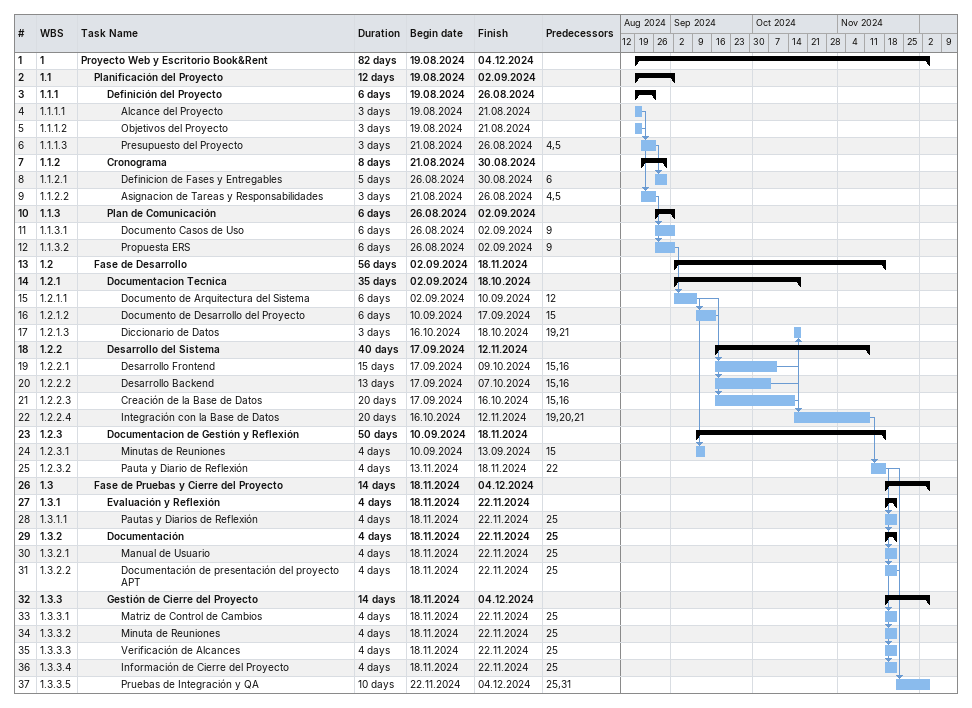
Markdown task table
| ID | WBS | Task | Duration | Start | Finish | Predecessors |
|---|---|---|---|---|---|---|
| 1 | 1 | **Proyecto Web y Escritorio Book&Rent** | 82d | 2024-08-19 | 2024-12-04 |  |
| 2 | 1.1 | **Planificación del Proyecto** | 12d | 2024-08-19 | 2024-09-02 |  |
| 3 | 1.1.1 | **Definición del Proyecto** | 6d | 2024-08-19 | 2024-08-26 |  |
| 4 | 1.1.1.1 | Alcance del Proyecto | 3d | 2024-08-19 | 2024-08-21 |  |
| 5 | 1.1.1.2 | Objetivos del Proyecto | 3d | 2024-08-19 | 2024-08-21 |  |
| 6 | 1.1.1.3 | Presupuesto del Proyecto | 3d | 2024-08-21 | 2024-08-26 | 4, 5 |
| 7 | 1.1.2 | **Cronograma** | 8d | 2024-08-21 | 2024-08-30 |  |
| 8 | 1.1.2.1 | Definicion de Fases y Entregables | 5d | 2024-08-26 | 2024-08-30 | 6 |
| 9 | 1.1.2.2 | Asignacion de Tareas y Responsabilidades | 3d | 2024-08-21 | 2024-08-26 | 4, 5 |
| 10 | 1.1.3 | **Plan de Comunicación** | 6d | 2024-08-26 | 2024-09-02 |  |
| 11 | 1.1.3.1 | Documento Casos de Uso | 6d | 2024-08-26 | 2024-09-02 | 9 |
| 12 | 1.1.3.2 | Propuesta ERS | 6d | 2024-08-26 | 2024-09-02 | 9 |
| 13 | 1.2 | **Fase de Desarrollo** | 56d | 2024-09-02 | 2024-11-18 |  |
| 14 | 1.2.1 | **Documentacion Tecnica** | 35d | 2024-09-02 | 2024-10-18 |  |
| 15 | 1.2.1.1 | Documento de Arquitectura del Sistema | 6d | 2024-09-02 | 2024-09-10 | 12 |
| 16 | 1.2.1.2 | Documento de Desarrollo del Proyecto | 6d | 2024-09-10 | 2024-09-17 | 15 |
| 17 | 1.2.1.3 | Diccionario de Datos | 3d | 2024-10-16 | 2024-10-18 | 19, 21 |
| 18 | 1.2.2 | **Desarrollo del Sistema** | 40d | 2024-09-17 | 2024-11-12 |  |
| 19 | 1.2.2.1 | Desarrollo Frontend | 15d | 2024-09-17 | 2024-10-09 | 15, 16 |
| 20 | 1.2.2.2 | Desarrollo Backend | 13d | 2024-09-17 | 2024-10-07 | 15, 16 |
| 21 | 1.2.2.3 | Creación de la Base de Datos | 20d | 2024-09-17 | 2024-10-16 | 15, 16 |
| 22 | 1.2.2.4 | Integración con la Base de Datos | 20d | 2024-10-16 | 2024-11-12 | 19, 20, 21 |
| 23 | 1.2.3 | **Documentacion de Gestión y Reflexión** | 50d | 2024-09-10 | 2024-11-18 |  |
| 24 | 1.2.3.1 | Minutas de Reuniones | 4d | 2024-09-10 | 2024-09-13 | 15 |
| 25 | 1.2.3.2 | Pauta y Diario de Reflexión | 4d | 2024-11-13 | 2024-11-18 | 22 |
| 26 | 1.3 | **Fase de Pruebas y Cierre del Proyecto** | 14d | 2024-11-18 | 2024-12-04 |  |
| 27 | 1.3.1 | **Evaluación y Reflexión** | 4d | 2024-11-18 | 2024-11-22 |  |
| 28 | 1.3.1.1 | Pautas y Diarios de Reflexión | 4d | 2024-11-18 | 2024-11-22 | 25 |
| 29 | 1.3.2 | **Documentación** | 4d | 2024-11-18 | 2024-11-22 | 25 |
| 30 | 1.3.2.1 | Manual de Usuario | 4d | 2024-11-18 | 2024-11-22 | 25 |
| 31 | 1.3.2.2 | Documentación de presentación del proyecto APT | 4d | 2024-11-18 | 2024-11-22 | 25 |
| 32 | 1.3.3 | **Gestión de Cierre del Proyecto** | 14d | 2024-11-18 | 2024-12-04 |  |
| 33 | 1.3.3.1 | Matriz de Control de Cambios | 4d | 2024-11-18 | 2024-11-22 | 25 |
| 34 | 1.3.3.2 | Minuta de Reuniones | 4d | 2024-11-18 | 2024-11-22 | 25 |
| 35 | 1.3.3.3 | Verificación de Alcances | 4d | 2024-11-18 | 2024-11-22 | 25 |
| 36 | 1.3.3.4 | Información de Cierre del Proyecto | 4d | 2024-11-18 | 2024-11-22 | 25 |
| 37 | 1.3.3.5 | Pruebas de Integración y QA | 10d | 2024-11-22 | 2024-12-04 | 25, 31 |
